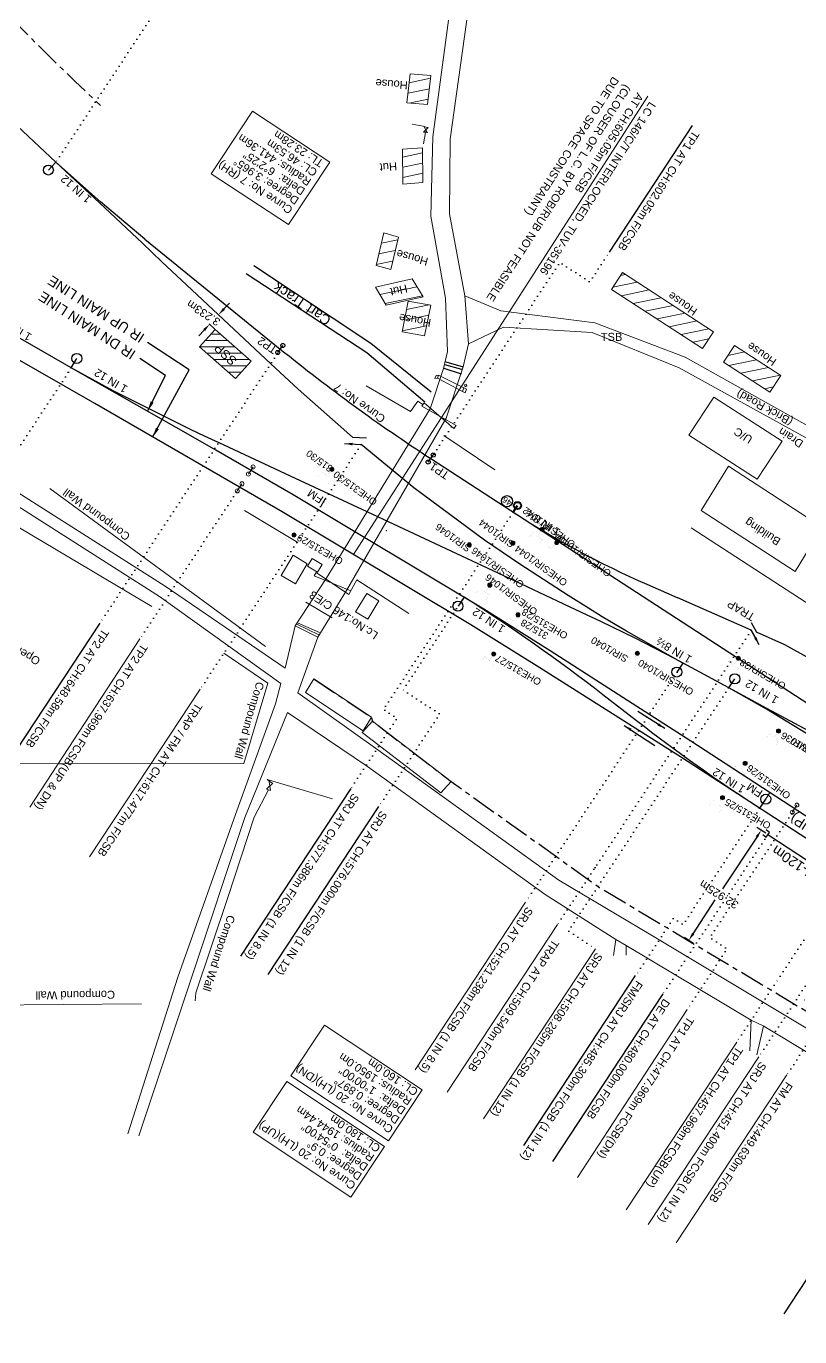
# Model space of a CAD drawing. Header units: metres. Extents: x 631378 to 636314, y 3386087 to 3390005.
# Drawn here: x 631911.5 to 632104.8, y 3388874.6 to 3389202.2 of the extents above; entities that cross this region are included whole.
import ezdxf
from ezdxf.enums import TextEntityAlignment as Align

# ---------------------------------------------------------------- set-up
doc = ezdxf.new("R2010")
doc.units = ezdxf.units.M
doc.header["$MEASUREMENT"] = 0
doc.linetypes.add('CENTER', pattern=[2, 1.25, -0.25, 0.25, -0.25])
doc.linetypes.add('DOT', pattern=[0.25, 0, -0.25])
doc.layers.get('Defpoints').update_dxf_attribs({"color": 5, "lineweight": 0})
for name, color, linetype, lineweight in [('Arch', 7, 'Continuous', 0), ('BUILDING_UNDER_CONS', 7, 'Continuous', 13), ('Cart Track', 34, 'Continuous', 0), ('Compound Wall', 7, 'Continuous', 13), ('DFCC BOUNDARY', 6, 'CENTER', 0), ('ELEVATION', 7, 'Continuous', 0), ('Exg track', 7, 'Continuous', 0), ('Existing Curves', 7, 'Continuous', 0), ('Existing IR Track', 7, 'Continuous', 0), ('flow direction', 7, 'Continuous', 0), ('Gate', 7, 'Continuous', 13), ('Govt buliding', 7, 'Continuous', 13), ('Grill', 7, 'Continuous', 13), ('Hut', 7, 'Continuous', 13), ('LC DETAILS IN PLAN', 7, 'Continuous', 0), ('OHE MAST', 7, 'Continuous', 0), ('Pavers', 7, 'Continuous', 0), ('Religious_Place', 7, 'Continuous', 13), ('Residential Building Pucca', 7, 'Continuous', 13), ('Residential Building Semipucca', 7, 'Continuous', 13), ('RESIDENTIAL_BL_PUC', 7, 'Continuous', 13), ("SIRHIND STN SRJ's", 7, 'Continuous', 0), ('Subroad Edge', 7, 'Continuous', 0), ('Text', 7, 'Continuous', 13)]:
    doc.layers.add(name, color=color, linetype=linetype, lineweight=lineweight)
for name, color, linetype in [('Cut & Conn', 190, 'Continuous'), ('Cut & Conn curves up', 192, 'Continuous'), ('Dimension', 10, 'Continuous'), ('IR PROPOSALS', 190, 'Continuous'), ('NEW SIRHINDH STN.', 10, 'Continuous'), ('PROPOSED ROAD', 10, 'Continuous')]:
    doc.layers.add(name, color=color, linetype=linetype)
doc.styles.add('ARIAL', font='arial.ttf')
doc.styles.get("Standard").update_dxf_attribs({"font": 'arial.ttf'})
doc.styles.add('Style-Arial', font='arial.ttf')
doc.styles.add('Text', font='arial.ttf', dxfattribs={"height": 2})
doc.dimstyles.new('ISO-25', dxfattribs={"dimtxt": 2.5, "dimasz": 2.5, "dimexe": 1.25, "dimexo": 0.625, "dimtad": 1, "dimtxsty": 'Standard', "dimcen": 2.5, "dimadec": 0, "dimazin": 0, "dimtfac": 1, "dimtmove": 0, "dimatfit": 3, "dimfxl": 1, "dimarcsym": 0})
doc.dimstyles.get("Standard").update_dxf_attribs({"dimtxt": 2.5, "dimasz": 2.5, "dimexe": 0.18, "dimexo": 0.0625, "dimgap": 0.09, "dimtad": 0, "dimtih": 1, "dimtoh": 1, "dimdec": 3, "dimzin": 0, "dimdsep": 46, "dimtxsty": 'Standard', "dimcen": 0.09, "dimaunit": 1, "dimadec": 4, "dimazin": 0, "dimtfac": 1, "dimtdec": 3, "dimtofl": 0, "dimtmove": 0, "dimatfit": 3, "dimfxl": 1, "dimtolj": 1, "dimtzin": 0, "dimarcsym": 0})
doc.dimstyles.new('Standard$0', dxfattribs={"dimscale": 15, "dimtxt": 0.18, "dimasz": 0.18, "dimexe": 0.18, "dimexo": 0.0625, "dimgap": 0.09, "dimtad": 1, "dimtih": 1, "dimtoh": 1, "dimzin": 0, "dimdsep": 46, "dimtxsty": 'Standard', "dimcen": -0.09, "dimclrd": 256, "dimclre": 256, "dimclrt": 256, "dimadec": 0, "dimazin": 0, "dimtfac": 1, "dimtofl": 0, "dimtmove": 0, "dimatfit": 3, "dimfxl": 1, "dimtolj": 1, "dimtzin": 0, "dimlwd": -1, "dimlwe": -1, "dimarcsym": 0})
pattern_1 = [(191.65833, (633409.1353, 3388124.0195), (0.5051877, -2.448425), [])]

# ---------------------------------------------------------------- blocks, each defined once
blk = doc.blocks.new('GT')
at = {"layer": 'Gate'}
for p, q in [((-0.5, -0.5), (-0.5, 0.5)), ((-0.5, 0.5), (0.5, -0.5)), ((0.5, 0.5), (0.5, -0.5))]:
    blk.add_line(p, q, dxfattribs=at)
at = {"layer": 'Gate', "flags": 128}
blk.add_lwpolyline([(0.5, 0.5), (-0.5, -0.5)], dxfattribs=at)
blk = doc.blocks.new('OHE MAST')
h = blk.add_hatch(color=256)
edge = h.paths.add_edge_path()
edge.add_arc((0, 0), 0.514, 0, 360)
at = {"const_width": 0.01, "flags": 128}
for points in [[(1.5, 3.5), (1.5, 2), (-1.5, 2), (-1.5, 3.5)], [(0, 2), (0, 0)]]:
    blk.add_lwpolyline(points, dxfattribs=at)
blk.add_circle((0, 0), 0.514)
blk = doc.blocks.new('C&C')
at = {"layer": 'Cut & Conn', "linetype": 'Continuous', "lineweight": 25}
blk.add_line((634964.6, 3387293.5), (634968.4, 3387302.3), dxfattribs=at)
for centre in [(634964.6, 3387293.5), (634968.4, 3387302.3)]:
    blk.add_circle(centre, 2.25, dxfattribs=at)
blk = doc.blocks.new('srj')
at = {"layer": 'IR PROPOSALS', "linetype": 'Continuous', "lineweight": 40}
blk.add_line((-109.52, -16.34), (-109.52, -14.38), dxfattribs=at)
blk.add_circle((-109.52, -14.38), 0.899, dxfattribs=at)
blk = doc.blocks.new('*D508')
at = {"color": 0, "lineweight": -2, "transparency": 16777216}
for p, q in [((632094.07, 3388999.48), (632085.53, 3388986.5)), ((632096.31, 3389000.41), (632094.13, 3389001.84)), ((632078.18, 3388975.32), (632083.72, 3388983.75)), ((632078.21, 3388972.9), (632076.03, 3388974.33))]:
    blk.add_line(p, q, dxfattribs=at)
at = {"color": 0, "transparency": 16777216}
for points in [[(632093.79, 3388999.67), (632094.35, 3388999.3), (632095.17, 3389001.15)], [(632077.9, 3388975.5), (632078.46, 3388975.13), (632077.08, 3388973.65)]]:
    blk.add_solid(points, dxfattribs=at)
at = {"layer": 'Defpoints', "color": 0, "transparency": 16777216}
for p in [(632096.83, 3389000.06), (632077.08, 3388973.65), (632078.73, 3388972.56)]:
    blk.add_point(p, dxfattribs=at)
at = {"color": 0, "lineweight": 13, "transparency": 16777216, "insert": (632084.63, 3388985.12), "char_height": 2, "attachment_point": 5, "rotation": 147.6583}
blk.add_mtext('32.925m', dxfattribs=at)
blk = doc.blocks.new('*D513')
at = {"layer": 'Defpoints', "color": 0, "transparency": 16777216}
for p in [(631959.56, 3389130.03), (631958.74, 3389126.37), (631960.95, 3389128.73)]:
    blk.add_point(p, dxfattribs=at)
at = {"layer": 'Dimension', "color": 0, "lineweight": -2, "transparency": 16777216}
for p, q in [((631960.93, 3389131.49), (631962.3, 3389132.95)), ((631960.86, 3389128.81), (631959.47, 3389130.12)), ((631958.65, 3389126.45), (631957.26, 3389127.76)), ((631955.98, 3389126.22), (631954.61, 3389124.76))]:
    blk.add_line(p, q, dxfattribs=at)
at = {"layer": 'Dimension', "color": 0, "transparency": 16777216}
for points in [[(631961.17, 3389131.27), (631960.68, 3389131.72), (631959.56, 3389130.03)], [(631956.22, 3389125.99), (631955.74, 3389126.44), (631957.35, 3389127.68)]]:
    blk.add_solid(points, dxfattribs=at)
at = {"layer": 'Dimension', "color": 0, "lineweight": 18, "transparency": 16777216, "insert": (631955.8, 3389130.49), "char_height": 2, "attachment_point": 5, "rotation": 146.6583, "style": 'ARIAL'}
blk.add_mtext('\\A1;3.233m', dxfattribs=at)
blk = doc.blocks.new('TerminatorOpen_0.5')
at = {"color": 0, "linetype": 'ByBlock', "lineweight": -2}
for q in [(-1, 0.25), (-1, 0), (-1, -0.25)]:
    blk.add_line((0, 0), q, dxfattribs=at)

msp = doc.modelspace()

# ---------------------------------------------------------------- hatches: boundary and pattern name
at = {"lineweight": 0}
h = msp.add_hatch(dxfattribs=at)
h.set_pattern_fill('ANSI31', scale=20)
h.set_pattern_definition([(191.65833, (633429.1807, 3388118.324), (0.5051877, -2.448425), [])])
h.paths.add_polyline_path([(632006.6318, 3389182.982), (632011.779, 3389182.598), (632012.647, 3389189.852), (632007.5, 3389190.236)])
at = {"lineweight": 0, "true_color": 0x000000}
h = msp.add_hatch(dxfattribs=at)
h.set_pattern_fill('ANSI31', color=18, scale=20)
h.set_pattern_definition(pattern_1)
h.paths.add_polyline_path([(632005.4282, 3389125.7563), (632011.06, 3389124.747), (632012.629, 3389132.461), (632006.999, 3389133.47)])
h.paths.add_polyline_path([(631998.819, 3389136.915), (632001.495, 3389132.4246), (632010.671, 3389134.531), (632007.989, 3389139.02)])
h.paths.add_polyline_path([(631998.944, 3389142.385), (632002.595, 3389141.361), (632004.509, 3389149.47), (632000.8679, 3389150.5359)])
h.paths.add_polyline_path([(632010.8725, 3389173.042), (632011.297, 3389175.596), (632010.8057, 3389175.665), (632011.3935, 3389176.2545), (632010.8817, 3389177.181), (632010.691, 3389177.214), (632011.49, 3389176.913), (632011.9813, 3389176.844), (632011.3935, 3389176.2545), (632011.796, 3389175.5259), (632011.297, 3389175.596), (632010.8725, 3389173.042, -0.77575797), (632012.1754, 3389171.6084, -0.5211565), (632010.5367, 3389171.5624), (632010.609, 3389163.079), (632005.639, 3389162.716), (632005.565, 3389171.397), (632010.4261, 3389171.752, -0.39432047)])
at = {"lineweight": 0}
h = msp.add_hatch(dxfattribs=at)
h.set_pattern_fill('ANSI31', scale=20)
h.set_pattern_definition(pattern_1)
h.paths.add_polyline_path([(632057.798, 3389136.384), (632080.553, 3389121.615), (632083.2751, 3389125.809), (632060.5201, 3389140.578)])
at = {"lineweight": 0, "true_color": 0x000000}
h = msp.add_hatch(dxfattribs=at)
h.set_pattern_fill('ANSI31', color=18, scale=20)
h.set_pattern_definition(pattern_1)
h.paths.add_polyline_path([(632085.785, 3389118.199), (632097.349, 3389110.678), (632100.0751, 3389114.8695), (632088.5111, 3389122.3905)])
at = {"layer": 'Text'}
h = msp.add_hatch(dxfattribs=at)
h.set_pattern_fill('ANSI31', color=256, scale=0.5, angle=135)
h.set_pattern_definition([(180, (0, 0), (-1e-16, -1.5875), [])])
h.paths.add_polyline_path([(631967.7086, 3389118.4593), (631958.7431, 3389126.3695), (631954.8208, 3389122.0462), (631963.7863, 3389114.136)])
h.paths.add_polyline_path([(631965.218, 3389118.8183), (631959.7708, 3389123.9049), (631957.3888, 3389121.3541), (631962.836, 3389116.2674)], flags=24)

# ---------------------------------------------------------------- linework, layer by layer
at = {"color": 190, "lineweight": 30}
msp.add_line((632197.0712, 3388934.1105), (632096.8222, 3389000.0662), dxfattribs=at)
at = {"layer": 'Arch', "color": 18, "true_color": 0x000000, "flags": 128}
for points in [[(632014.253, 3389114.17), (632013.642, 3389114.076), (632013.952, 3389114.853), (632014.5717, 3389114.9483), (632014.253, 3389114.17)], [(632014.253, 3389114.17), (632013.642, 3389114.076), (632013.952, 3389114.853), (632014.5717, 3389114.9483), (632014.253, 3389114.17)], [(632021.221, 3389110.539), (632020.571, 3389110.872), (632020.913, 3389111.736), (632021.5631, 3389111.403), (632021.221, 3389110.539)], [(632021.221, 3389110.539), (632020.571, 3389110.872), (632020.913, 3389111.736), (632021.5631, 3389111.403), (632021.221, 3389110.539)], [(632021.417, 3389112.692), (632021.591, 3389112.235), (632021.204, 3389112.056), (632021.03, 3389112.513), (632021.417, 3389112.692)], [(632021.417, 3389112.692), (632021.591, 3389112.235), (632021.204, 3389112.056), (632021.03, 3389112.513), (632021.417, 3389112.692)]]:
    msp.add_lwpolyline(points, close=True, dxfattribs=at)
for points in [[(632020.571, 3389110.872), (632014.253, 3389114.17)], [(632020.571, 3389110.872), (632014.253, 3389114.17)], [(632014.5717, 3389114.9483), (632020.913, 3389111.736)], [(632014.5717, 3389114.9483), (632020.913, 3389111.736)]]:
    msp.add_lwpolyline(points, dxfattribs=at)
at = {"layer": 'Arch', "flags": 128}
msp.add_lwpolyline([(631981.428, 3389058.183), (631988.008, 3389054.245)], dxfattribs=at)
at = {"layer": 'BUILDING_UNDER_CONS', "color": 7, "linetype": 'Continuous', "flags": 128}
msp.add_lwpolyline([(632100.451, 3389098.447), (632083.378, 3389109.447), (632077.11, 3389099.946), (632094.183, 3389088.946), (632100.451, 3389098.447)], close=True, dxfattribs=at)
msp.add_lwpolyline([(632100.451, 3389098.447), (632083.378, 3389109.447), (632077.11, 3389099.946), (632094.183, 3389088.946), (632100.451, 3389098.447)], close=True, dxfattribs=at)
at = {"layer": 'Cart Track', "lineweight": 15, "flags": 128}
for points in [[(632011.132, 3389108.201), (631996.591, 3389120.51), (631966.47, 3389140.275)], [(631968.365, 3389142.342), (631997.614, 3389122.959), (632012.699, 3389110.777)]]:
    msp.add_lwpolyline(points, dxfattribs=at)
at = {"layer": 'Compound Wall', "flags": 128}
for points in [[(632007.958, 3389177.687), (632010.691, 3389177.214), (632011.49, 3389176.913)], [(632011.297, 3389175.596), (632010.827, 3389172.768)], [(631942.903, 3389057.134), (631891.712, 3389087.501), (631808.663, 3389134.362), (631748.327, 3389029.844), (631891.236, 3389017.762), (631965.933, 3389017.853)], [(631917.412, 3389086.619), (631971.277, 3389047.079)], [(631960.87, 3389045.418), (631971.858, 3389037.956), (631965.933, 3389017.853)], [(631972.691, 3389013.15), (631971.702, 3389013.868)], [(631971.702, 3389013.868), (631988.012, 3389009.037)], [(631961.906, 3388984.341), (631968.45, 3389004.46), (631972.045, 3389011.262)], [(631953.723, 3388958.55), (631953.903, 3388960.542), (631961.906, 3388984.341)], [(631940.315, 3388957.802), (631901.052, 3388957.431)]]:
    msp.add_lwpolyline(points, dxfattribs=at)
at = {"layer": 'Compound Wall', "color": 7, "flags": 128}
msp.add_lwpolyline([(632128.549, 3389047.041), (632107.801, 3389057.209), (632077.704, 3389076.799)], dxfattribs=at)
msp.add_lwpolyline([(632128.549, 3389047.041), (632107.801, 3389057.209), (632077.704, 3389076.799)], dxfattribs=at)
at = {"layer": 'Cut & Conn curves up', "color": 190, "lineweight": 20}
msp.add_lwpolyline([(631987.3469, 3389168.2236), (631977.0657, 3389152.5701), (631957.7634, 3389165.2503), (631968.0446, 3389180.9039)], close=True, dxfattribs=at)
at = {"layer": 'Cut & Conn curves up', "color": 190, "lineweight": 25}
msp.add_circle((632031.6615, 3389083.4294), 1.3959, dxfattribs=at)
at = {"layer": 'DFCC BOUNDARY', "color": 7, "lineweight": 30, "ltscale": 5, "flags": 128}
msp.add_lwpolyline([(631983.38, 3389039.032), (631997.7807, 3389029.4226), (631998.0481, 3389028.4172), (632017.689, 3389013.381), (632054.7643, 3388986.9088), (632106.6339, 3388955.856), (632154.9467, 3388925.0992), (632230.8669, 3388875.9972), (632261.2753, 3388857.0709), (632290.5359, 3388840.2738), (632385.6616, 3388776.6365), (632400.5735, 3388766.5357), (632397.5375, 3388762.1235), (632395.5364, 3388759.1088), (632389.2973, 3388750.367), (632386.7075, 3388746.9674), (632380.0799, 3388739.4039), (632361.8258, 3388715.063), (632365.1364, 3388712.5802), (632373.8273, 3388706.8724), (632388.4278, 3388697.2834), (632403.5607, 3388687.3436), (632418.7904, 3388677.3402), (632434.5002, 3388667.0345), (632450.2517, 3388656.7014), (632466.7864, 3388645.8571), (632483.3195, 3388635.0137), (632501.7611, 3388622.9148), (632520.2525, 3388610.7831), (632536.8197, 3388599.9238), (632553.3588, 3388589.0829), (632565.8495, 3388580.885), (632578.4671, 3388572.604), (632596.9196, 3388560.5289), (632615.4939, 3388548.3741), (632635.6038, 3388535.295), (632652.8405, 3388523.9973), (632669.9946, 3388512.743), (632686.4084, 3388501.9869), (632696.8068, 3388495.1588), (632732.8678, 3388550.0585), (632815.552, 3388494.313), (632865.8266, 3388462.6693), (632954.7858, 3388408.1832), (633025.1519, 3388369.9037), (633041.098, 3388359.8684), (633041.098, 3388359.8684), (633082.991, 3388330.8222), (633152.5885, 3388273.22), (633202.5468, 3388242.3953), (633264.4413, 3388204.6969), (633318.529, 3388171.7998), (633353.1394, 3388148.7029), (633406.9301, 3388112.3266), (633420.502, 3388103.4378), (633436.8123, 3388092.7008), (633466.2362, 3388073.356), (633479.8402, 3388064.4269), (633497.3225, 3388052.9837), (633504.9828, 3388047.9695)], dxfattribs=at)
at = {"layer": 'DFCC BOUNDARY', "color": 32, "lineweight": 20, "ltscale": 5}
msp.add_arc((632338.0439, 3389619.8237), 598.1861, 213.4408853, 227.0025039, dxfattribs=at)
at = {"layer": 'ELEVATION', "color": 7, "linetype": 'Continuous'}
for points in [[(632083.2751, 3389125.809), (632060.5201, 3389140.578)], [(632080.1944, 3389081.0848), (632087.037, 3389092.1833)], [(632103.6574, 3389065.8274), (632110.3815, 3389076.9804), (632087.037, 3389092.1833)], [(632103.6574, 3389065.8274), (632080.1944, 3389081.0848)]]:
    msp.add_lwpolyline(points, dxfattribs=at)
at = {"layer": 'ELEVATION', "color": 18, "linetype": 'Continuous', "true_color": 0x000000}
msp.add_lwpolyline([(632100.0751, 3389114.8695), (632088.5111, 3389122.3905)], dxfattribs=at)
at = {"layer": 'Exg track', "const_width": 0.3, "flags": 128}
msp.add_lwpolyline([(631986.3734, 3389084.2928), (631985.2013, 3389082.233)], dxfattribs=at)
at = {"layer": 'Existing Curves', "lineweight": 5}
for p, q in [((631967.0245, 3389090.2195), (631968.1919, 3389091.9905)), ((631964.252, 3389086.0053), (631965.4194, 3389087.7763)), ((632102.933, 3389005.688), (632104.1003, 3389007.459))]:
    msp.add_line(p, q, dxfattribs=at)
at = {"layer": 'Existing Curves', "lineweight": 15}
for points in [[(632002.0207, 3388923.5682), (631977.6345, 3388939.7726), (631986.0629, 3388952.4566), (632010.4491, 3388936.2522)], [(631992.6339, 3388909.4782), (631968.2477, 3388925.6826), (631976.6761, 3388938.3666), (632001.0623, 3388922.1622)]]:
    msp.add_lwpolyline(points, close=True, dxfattribs=at)
at = {"layer": 'Existing Curves', "lineweight": 5}
for centre in [(631967.0245, 3389090.2195), (631968.1919, 3389091.9905), (631965.4194, 3389087.7763), (631964.252, 3389086.0053), (632102.933, 3389005.688), (632104.1003, 3389007.459)]:
    msp.add_circle(centre, 0.5, dxfattribs=at)
at = {"layer": 'Existing IR Track', "lineweight": 25}
for p, q in [((631918.914, 3389168.1831), (631917.0441, 3389166.2175)), ((631922.7762, 3389116.7746), (631924.152, 3389119.1129)), ((632075.6343, 3389042.9763), (632074.1044, 3389040.7359)), ((632087.0687, 3389036.7923), (632088.5986, 3389039.0328))]:
    msp.add_line(p, q, dxfattribs=at)
at = {"layer": 'Existing IR Track', "lineweight": 25, "flags": 128}
for points in [[(631918.914, 3389168.1831), (631907.8921, 3389178.5534), (631896.7148, 3389189.736)], [(631941.1499, 3389148.9734), (631930.1104, 3389158.2604), (631918.914, 3389168.1831)], [(631972.6027, 3389117.8086), (631950.3516, 3389138.6669), (631945.4004, 3389143.2853), (631940.5577, 3389147.9356), (631929.8291, 3389158.0151), (631918.914, 3389168.1831)], [(632117.2553, 3388992.0973), (632075.2759, 3389019.3546), (632039.8581, 3389041.8145), (632022.6351, 3389052.541), (631975.5116, 3389080.7616), (631928.6462, 3389107.862), (631885.2207, 3389132.6568), (631870.272, 3389141.1048), (631859.2413, 3389147.4309), (631850.9983, 3389152.1109), (631827.5319, 3389165.5627)], [(632120.3603, 3388995.6049), (632077.6404, 3389023.4441), (632042.4428, 3389046.0532), (632025.9109, 3389056.4508), (631978.2149, 3389085.0394), (631958.8702, 3389096.1914), (631952.0938, 3389100.0722), (631933.0273, 3389110.9402), (631923.9311, 3389116.0951), (631899.045, 3389130.3442), (631887.5684, 3389136.9402), (631883.8246, 3389139.1164), (631877.6655, 3389142.6211), (631875.1965, 3389144.0257), (631852.4158, 3389157.0177)], [(632114.6387, 3389020.3832), (632096.4809, 3389031.4668), (632087.0687, 3389036.7923), (632080.9256, 3389040.1293), (632073.4985, 3389044.1196), (632063.6762, 3389049.2281), (632055.0799, 3389053.3626), (632050.2428, 3389055.6364), (632045.8334, 3389057.7005), (632032.1441, 3389064.2313), (631995.4691, 3389081.3506), (631980.0752, 3389088.5362), (631959.7025, 3389098.0497), (631956.0905, 3389099.7167), (631952.756, 3389101.264), (631933.26, 3389111.032), (631922.7762, 3389116.7746)], [(631993.0238, 3389099.4324), (631979.4824, 3389111.4118), (631972.6027, 3389117.8086)], [(632075.6322, 3389042.9732), (632061.5339, 3389050.9792), (632055.4502, 3389054.5404), (632052.0201, 3389056.6546), (632046.9664, 3389059.8373), (632034.8599, 3389067.7192), (632026.0695, 3389073.732), (632008.348, 3389086.7936), (631995.2195, 3389097.5993)], [(632092.7161, 3389051.2144), (632074.3774, 3389059.2552)], [(632092.682, 3389053.1265), (632093.9718, 3389050.6638)], [(632092.7161, 3389051.2144), (632094.0059, 3389048.7518)], [(632141.1278, 3389022.6898), (632113.4233, 3389040.7137), (632101.1, 3389047.548), (632093.9718, 3389050.6638)], [(632130.7345, 3389013.2248), (632118.8657, 3389019.6629), (632115.2713, 3389021.5779), (632096.5717, 3389031.6523), (632087.0575, 3389036.7987), (632073.503, 3389044.113)]]:
    msp.add_lwpolyline(points, dxfattribs=at)
at = {"layer": 'Existing IR Track', "color": 190, "lineweight": 25}
msp.add_lwpolyline([(632095.5536, 3389000.1084), (632096.3893, 3388999.4855), (632097.2552, 3389000.647), (632096.4126, 3389001.2751)], dxfattribs=at)
at = {"layer": 'Existing IR Track', "lineweight": 25}
for centre in [(631917.0441, 3389166.2175), (631924.152, 3389119.1129), (632074.1044, 3389040.7359), (632088.5986, 3389039.0328)]:
    msp.add_circle(centre, 1.2487, dxfattribs=at)
at = {"layer": 'Govt buliding', "flags": 128}
for points in [[(631978.765, 3389062.74), (631981.738, 3389067.79), (631978.21, 3389069.907), (631975.2206, 3389064.8291), (631978.765, 3389062.74)], [(631984.288, 3389065.682), (631985.456, 3389067.613), (631982.963, 3389069.102), (631981.7948, 3389067.1707), (631984.288, 3389065.682)], [(631993.817, 3389055.806), (631996.598, 3389060.377), (631999.627, 3389058.538), (631996.8454, 3389053.9659), (631993.817, 3389055.806)]]:
    msp.add_lwpolyline(points, close=True, dxfattribs=at)
at = {"layer": 'Grill', "flags": 128}
for points in [[(632010.632, 3389107.587), (632009.399, 3389108.478), (632007.585, 3389105.878), (631996.484, 3389112.24)], [(632015.867, 3389099.832), (632028.622, 3389091.301)], [(631979.412, 3389073.122), (631966.071, 3389081.094)], [(632007.158, 3389055.396), (631994.092, 3389063.768), (631992.387, 3389060.583)]]:
    msp.add_lwpolyline(points, dxfattribs=at)
at = {"layer": 'Hut', "color": 18, "true_color": 0x000000, "flags": 128}
for points in [[(632005.565, 3389171.397), (632010.535, 3389171.76), (632010.609, 3389163.079), (632005.639, 3389162.716), (632005.565, 3389171.397)], [(632005.565, 3389171.397), (632010.535, 3389171.76), (632010.609, 3389163.079), (632005.639, 3389162.716), (632005.565, 3389171.397)], [(631998.819, 3389136.915), (632007.989, 3389139.02), (632010.671, 3389134.531), (632001.495, 3389132.4246), (631998.819, 3389136.915)], [(631998.819, 3389136.915), (632007.989, 3389139.02), (632010.671, 3389134.531), (632001.495, 3389132.4246), (631998.819, 3389136.915)]]:
    msp.add_lwpolyline(points, close=True, dxfattribs=at)
at = {"layer": 'IR PROPOSALS', "linetype": 'Continuous', "lineweight": 30}
for p, q in [((631941.1499, 3389148.9734), (631975.0076, 3389121.4736)), ((632012.6026, 3389094.095), (632220.6023, 3388958.792))]:
    msp.add_line(p, q, dxfattribs=at)
at = {"layer": 'IR PROPOSALS', "color": 7, "linetype": 'DOT', "lineweight": 30, "ltscale": 5, "flags": 128}
msp.add_lwpolyline([(631943.6148, 3389205.703), (631918.914, 3389168.1831)], dxfattribs=at)
at = {"layer": 'IR PROPOSALS', "lineweight": 30, "flags": 128}
for points in [[(632057.2371, 3389145.702), (632078.0462, 3389177.3307)], [(631929.9105, 3389052.9285), (631906.7863, 3389017.7809)]]:
    msp.add_lwpolyline(points, dxfattribs=at)
at = {"layer": 'IR PROPOSALS', "linetype": 'DOT', "lineweight": 30, "ltscale": 5, "flags": 128}
for points in [[(632012.6026, 3389094.095), (632044.8829, 3389143.1593), (632052.3374, 3389138.2548), (632057.2371, 3389145.702)], [(631975.0076, 3389121.4736), (631929.9105, 3389052.9285)], [(631995.2195, 3389097.5993), (631984.855, 3389081.8457)], [(632033.2155, 3389080.6864), (632000.7837, 3389031.3918), (632004.1754, 3389029.1604), (631992.654, 3389011.6484)], [(632020.541, 3389058.8357), (632005.696, 3389036.2722), (632014.8506, 3389030.2493), (631999.6042, 3389007.0757)], [(632094.7978, 3389006.679), (632075.6847, 3388977.6282), (632073.2725, 3388979.2152), (632063.8104, 3388964.8333)], [(632096.8222, 3389000.0662), (632070.6718, 3388960.319)]]:
    msp.add_lwpolyline(points, dxfattribs=at)
at = {"layer": 'IR PROPOSALS', "color": 18, "linetype": 'DOT', "lineweight": 30, "ltscale": 5, "true_color": 0x000000, "flags": 128}
for points in [[(631922.7762, 3389116.7746), (631895.6155, 3389075.4918)], [(631964.8357, 3389086.8908), (631939.9103, 3389049.0055)], [(631985.7873, 3389083.2629), (631954.9788, 3389036.4356)], [(632092.7161, 3389051.2144), (632053.6743, 3388991.8732), (632053.6743, 3388991.8732), (632044.3206, 3388977.656)], [(632075.6276, 3389042.9665), (632036.3101, 3388983.2061)], [(632087.0535, 3389036.8009), (632047.0415, 3388975.9849), (632053.7672, 3388971.5599)], [(632103.5919, 3389006.5323), (632082.348, 3388974.3984), (632086.6662, 3388971.5574), (632076.6929, 3388956.3986)], [(632137.9252, 3389007.3121), (632106.004, 3388958.7937), (632111.531, 3388955.1573), (632101.5578, 3388939.9985)], [(632117.7177, 3388991.7702), (632099.1022, 3388963.4758), (632099.1022, 3388963.4758), (632089.059, 3388948.2107)], [(632123.264, 3388988.1566), (632094.5941, 3388944.58)]]:
    msp.add_lwpolyline(points, dxfattribs=at)
at = {"layer": 'IR PROPOSALS', "linetype": 'Continuous', "lineweight": 30}
msp.add_lwpolyline([(631993.0238, 3389099.4324), (631996.537, 3389099.2495)], dxfattribs=at)
at = {"layer": 'IR PROPOSALS', "lineweight": 30}
msp.add_lwpolyline([(632033.2155, 3389080.6864), (632033.2155, 3389080.6864, 0.04089962), (632066.6054, 3389062.663), (632074.3774, 3389059.2552)], format="xyb", dxfattribs=at)
at = {"layer": 'IR PROPOSALS', "linetype": 'Continuous', "lineweight": 30}
msp.add_lwpolyline([(632094.7978, 3389006.679, -0.02137235), (632064.0517, 3389028.5205), (632055.6239, 3389035.0667, 0.02402624), (632020.9344, 3389059.4337)], format="xyb", dxfattribs=at)
at = {"layer": 'IR PROPOSALS', "color": 190, "lineweight": 30, "flags": 128}
for points in [[(631992.654, 3389011.6484), (631965.0547, 3388969.6991)], [(631972.005, 3388965.1264), (631999.6042, 3389007.0757)], [(632035.8814, 3388922.342), (632063.8104, 3388964.8333)], [(632043.0923, 3388918.3567), (632070.6718, 3388960.319)], [(632100.8937, 3388880.328), (632128.4745, 3388922.2895)]]:
    msp.add_lwpolyline(points, dxfattribs=at)
at = {"layer": 'IR PROPOSALS', "lineweight": 30, "const_width": 0.3, "flags": 128}
msp.add_lwpolyline([(632097.2879, 3389010.4803), (632095.6937, 3389008.0581)], dxfattribs=at)
at = {"layer": 'IR PROPOSALS', "linetype": 'Continuous', "lineweight": 30}
msp.add_arc((632253.2677, 3389464.0666), 441.36, 230.915881, 236.95615, dxfattribs=at)
at = {"layer": 'LC DETAILS IN PLAN', "lineweight": 13, "flags": 128}
msp.add_lwpolyline([(631993.2716, 3389070.1258), (632066.8908, 3389184.6701)], dxfattribs=at)
at = {"layer": 'Pavers'}
msp.add_point((632001.516, 3389076.1), dxfattribs=at)
at = {"layer": 'PROPOSED ROAD', "color": 18, "ltscale": 5, "true_color": 0x000000, "flags": 128}
for points in [[(632011.132, 3389108.201), (631996.591, 3389120.51), (631966.47, 3389140.275)], [(631968.365, 3389142.342), (631997.614, 3389122.959), (632012.699, 3389110.777)], [(632015.911, 3389116.715), (632020.241, 3389115.268)], [(632020.404, 3389116.352), (632016.144, 3389117.505)], [(632016.371, 3389118.276), (632020.676, 3389117.024)]]:
    msp.add_lwpolyline(points, dxfattribs=at)
at = {"layer": 'Religious_Place', "flags": 128}
for points in [[(631995.722, 3389026.034), (631981.322, 3389035.643), (631983.38, 3389039.032), (631997.7807, 3389029.4226), (631995.722, 3389026.034)], [(632017.689, 3389013.381), (632015.135, 3389010.56), (631995.494, 3389025.596), (631998.0481, 3389028.4172), (632017.689, 3389013.381)]]:
    msp.add_lwpolyline(points, close=True, dxfattribs=at)
at = {"layer": 'Residential Building Pucca', "color": 18, "true_color": 0x000000, "flags": 128}
msp.add_lwpolyline([(632004.509, 3389149.47), (632002.595, 3389141.361), (631998.944, 3389142.385), (632000.8679, 3389150.5359), (632004.509, 3389149.47)], close=True, dxfattribs=at)
msp.add_lwpolyline([(632004.509, 3389149.47), (632002.595, 3389141.361), (631998.944, 3389142.385), (632000.8679, 3389150.5359), (632004.509, 3389149.47)], close=True, dxfattribs=at)
at = {"layer": 'Residential Building Semipucca', "flags": 128}
msp.add_lwpolyline([(632007.5, 3389190.236), (632012.647, 3389189.852), (632011.779, 3389182.598), (632006.6318, 3389182.982), (632007.5, 3389190.236)], close=True, dxfattribs=at)
at = {"layer": 'Residential Building Semipucca', "color": 18, "true_color": 0x000000, "flags": 128}
for points in [[(632007.5, 3389190.236), (632012.647, 3389189.852), (632011.779, 3389182.598), (632006.6318, 3389182.982), (632007.5, 3389190.236)], [(632006.999, 3389133.47), (632012.629, 3389132.461), (632011.06, 3389124.747), (632005.4282, 3389125.7563), (632006.999, 3389133.47)], [(632006.999, 3389133.47), (632012.629, 3389132.461), (632011.06, 3389124.747), (632005.4282, 3389125.7563), (632006.999, 3389133.47)]]:
    msp.add_lwpolyline(points, close=True, dxfattribs=at)
at = {"layer": 'RESIDENTIAL_BL_PUC', "color": 7, "linetype": 'Continuous', "flags": 128}
msp.add_lwpolyline([(632083.2751, 3389125.809), (632080.553, 3389121.615), (632057.798, 3389136.384), (632060.5201, 3389140.578)], dxfattribs=at)
msp.add_lwpolyline([(632083.2751, 3389125.809), (632080.553, 3389121.615), (632057.798, 3389136.384), (632060.5201, 3389140.578)], dxfattribs=at)
at = {"layer": 'RESIDENTIAL_BL_PUC', "color": 18, "linetype": 'Continuous', "true_color": 0x000000, "flags": 128}
msp.add_lwpolyline([(632100.0751, 3389114.8695), (632097.349, 3389110.678), (632085.785, 3389118.199), (632088.5111, 3389122.3905)], dxfattribs=at)
msp.add_lwpolyline([(632100.0751, 3389114.8695), (632097.349, 3389110.678), (632085.785, 3389118.199), (632088.5111, 3389122.3905)], dxfattribs=at)
at = {"layer": "SIRHIND STN SRJ's", "color": 190, "lineweight": 25}
for p, q in [((632020.9449, 3389059.4273), (632019.415, 3389057.1868)), ((632094.8071, 3389006.6729), (632096.3195, 3389008.9248))]:
    msp.add_line(p, q, dxfattribs=at)
at = {"layer": "SIRHIND STN SRJ's", "lineweight": 13, "flags": 128}
for points in [[(631939.9103, 3389049.0055), (631912.449, 3389006.9539)], [(631954.9788, 3389036.4356), (631944.8477, 3389021.0671), (631927.3419, 3388994.5111)], [(632036.3101, 3388983.2061), (632008.7363, 3388941.2954)], [(632044.3206, 3388977.656), (632016.7213, 3388935.7067)], [(632053.7672, 3388971.5599), (632025.7964, 3388929.0457)], [(632076.6929, 3388956.3986), (632049.2369, 3388914.3551)], [(632089.059, 3388948.2107), (632061.4236, 3388906.2852)], [(632094.5941, 3388944.58), (632066.959, 3388902.6544)], [(632073.9324, 3388898.0664), (632101.5578, 3388939.9985)]]:
    msp.add_lwpolyline(points, dxfattribs=at)
at = {"layer": "SIRHIND STN SRJ's", "color": 190, "lineweight": 25}
for centre in [(632019.4045, 3389057.1932), (632096.3195, 3389008.9248)]:
    msp.add_circle(centre, 1.2487, dxfattribs=at)
at = {"layer": 'Subroad Edge', "lineweight": 15, "flags": 128}
for points in [[(631986.438, 3389064.149), (632012.491, 3389106.55), (632015.751, 3389116.631), (632016.758, 3389120.894), (632016.328, 3389134.167), (632012.65, 3389154.725), (632013.161, 3389174.536), (632019.114, 3389219.231), (632021.017, 3389231.541), (632022.658, 3389247.789), (632022.761, 3389249.337), (632022.848, 3389258.364), (632021.829, 3389278.86), (632022.77, 3389294.795)], [(631991.56, 3389061.128), (632016.497, 3389104.181), (632020.668, 3389117.017), (632022.01, 3389122.784), (632021.081, 3389134.735), (632017.283, 3389155.266), (632017.436, 3389173.968), (632023.653, 3389218.16), (632025.85, 3389231.303), (632027.23, 3389247.219), (632026.833, 3389249.72), (632027.416, 3389258.797), (632026.726, 3389278.607), (632026.598, 3389294.115)], [(631823.319, 3389134.122), (631867.291, 3389109.497), (631905.091, 3389088.389), (631946.26, 3389062.213), (631976.222, 3389041.687), (631978.702, 3389052.295), (631986.443, 3389064.139)], [(632261.5456, 3389003.2734), (632249.71, 3389009.515), (632218.644, 3389028.516), (632192.266, 3389045.819), (632157.13, 3389068.655), (632127.541, 3389088.339), (632108.201, 3389101.561), (632076.183, 3389119.455), (632053.624, 3389128.037), (632030.112, 3389130.999), (632021.081, 3389134.735)], [(631936.8748, 3388925.2887), (631949.383, 3388964.42), (631963.79, 3389005.133), (631973.836, 3389032.801), (631975.136, 3389037.845), (631944.815, 3389059.609), (631903.578, 3389085.867), (631866.869, 3389105.642), (631822.401, 3389131.356)], [(632022.01, 3389122.784), (632030.818, 3389126.922), (632052.908, 3389125.599), (632074.708, 3389116.792), (632107.029, 3389098.925), (632125.778, 3389086.563), (632155.726, 3389066.304), (632189.579, 3389044.331), (632190.802, 3389043.642), (632216.693, 3389026.212), (632248.325, 3389006.943), (632264.0283, 3388998.8665)], [(631991.554, 3389061.129), (631984.346, 3389049.415), (631979.366, 3389035.562)], [(631978.691, 3389052.283), (631984.358, 3389049.416)], [(631984.609, 3389050.042), (631979.109, 3389052.662)], [(631979.335, 3389053.031), (631984.772, 3389050.588)], [(632203.259, 3388890.375), (632146.849, 3388926.38), (632110.885, 3388949.008), (632067.61, 3388975.04), (632044.587, 3388988.72), (631999.347, 3389021.249), (631979.366, 3389035.562)], [(632200.8057, 3388886.849), (632145.475, 3388922.517), (632108.83, 3388944.404), (632095.657, 3388952.283), (632092.644, 3388953.716), (632061.415, 3388972.367), (632058.893, 3388973.849), (632041.177, 3388985.143), (631996.815, 3389017.129), (631976.823, 3389030.651), (631966.131, 3389004.391), (631952.526, 3388963.507), (631939.6523, 3388924.8196)], [(632058.233, 3388969.864), (632058.881, 3388973.849)], [(632061.473, 3388969.949), (632061.415, 3388972.367)], [(632092.35, 3388946.034), (632092.644, 3388953.716)], [(632094.0907, 3388945.052), (632095.743, 3388952.224)]]:
    msp.add_lwpolyline(points, dxfattribs=at)
at = {"layer": 'Subroad Edge', "color": 18, "lineweight": 15, "true_color": 0x000000, "flags": 128}
for points in [[(632015.911, 3389116.715), (632020.241, 3389115.268)], [(632020.404, 3389116.352), (632016.144, 3389117.505)], [(632016.371, 3389118.276), (632020.676, 3389117.024)]]:
    msp.add_lwpolyline(points, dxfattribs=at)
at = {"layer": 'Text', "lineweight": 18}
msp.add_lwpolyline([(631967.7086, 3389118.4593), (631958.7431, 3389126.3695), (631954.8208, 3389122.0462), (631963.7863, 3389114.136)], close=True, dxfattribs=at)

# ---------------------------------------------------------------- block references
at = {"color": 2, "lineweight": 0, "rotation": 326.5311546721663}
msp.add_blockref('srj', (632133.5836, 3389033.9184), dxfattribs=at)
at = {"layer": 'Gate'}
for p, xscale, zscale, rotation in [((632011.3935, 3389176.2545), 1.331066489503155, 1.153718548651774, 82), ((632014.6695, 3389104.7965), 9.815965871914571, 3.133044186077588, 324.9999999999999), ((631988.0535, 3389062.882), 9.811141269108225, 3.132274136966338, 332.0000000000001), ((631972.368, 3389012.206), 1.995459846549032, 1.41260746371702, 71.00000000000001)]:
    msp.add_blockref('GT', p, dxfattribs=dict(at, xscale=xscale, zscale=zscale, rotation=rotation))
at = {"layer": 'NEW SIRHINDH STN.', "color": 190, "linetype": 'Continuous', "lineweight": 13, "xscale": 0.2272727272734662, "yscale": 0.2272727272734662, "zscale": 0.2272727272734662, "rotation": 347.5169293695874}
for p in [(324674.0664, 2668673.0318), (324711.6614, 2668645.6532)]:
    msp.add_blockref('C&C', p, dxfattribs=at)
at = {"layer": 'OHE MAST', "color": 2, "lineweight": 13, "rotation": 143.3908318566117}
for p in [(631987.901, 3389091.411), (631978.454, 3389075.001), (632033.105, 3389072.954), (632022.229, 3389072.517), (632027.354, 3389062.452), (632034.411, 3389055.022), (632028.349, 3389045.236), (632064.224, 3389045.409), (632099.504, 3389025.983), (632091.176, 3389017.88), (632085.507, 3389009.301)]:
    msp.add_blockref('OHE MAST', p, dxfattribs=at)
at = {"layer": 'OHE MAST', "color": 2, "rotation": 143.3908318566117}
for p in [(631987.901, 3389091.411), (632040.448, 3389076.375), (631978.454, 3389075.001), (632033.105, 3389072.954), (632044.094, 3389073.089), (632022.229, 3389072.517), (632027.354, 3389062.452), (632034.411, 3389055.022), (632028.349, 3389045.236), (632064.224, 3389045.409), (632089.469, 3389044.173), (632099.504, 3389025.983), (632091.176, 3389017.88), (632085.507, 3389009.301)]:
    msp.add_blockref('OHE MAST', p, dxfattribs=at)

# ---------------------------------------------------------------- texts
at = {"layer": 'Cart Track', "style": 'Text'}
msp.add_text('Cart Track', height=2.5, rotation=146.416725, dxfattribs=at).set_placement((631987.9369, 3389129.2376))
at = {"layer": 'Cut & Conn curves up', "color": 190, "lineweight": 25, "style": 'Style-Arial'}
for s, height, p in [('TP2', 2, (631971.7301, 3389122.3638)), ('TP1', 2, (632014.7409, 3389091.01)), ('46', 1.5, (632031.6864, 3389083.4154))]:
    msp.add_text(s, height=height, rotation=146, dxfattribs=at).set_placement(p, align=Align.MIDDLE_CENTER)
at = {"layer": 'Existing Curves', "lineweight": 0, "insert": (632128.0761, 3388990.8064), "char_height": 2.5, "attachment_point": 7, "rotation": 147.564989, "line_spacing_factor": 0.84, "style": 'Style-Arial'}
msp.add_mtext('Curve No: 20 (UP)', dxfattribs=at)
at = {"layer": 'Existing Curves', "lineweight": 0, "char_height": 2, "attachment_point": 7, "rotation": 146.396266, "line_spacing_factor": 0.84, "style": 'Style-Arial'}
for s, insert, width in [('Curve No: 20 (LH)(DN)\\PDegree: 0.897%%D\\PDelta:  1%%D00\'00"\\PRadius: 1950.0m\\PCL: 160.0m', (632009.6554, 3388936.308), 28.485211), ('Curve No: 20 (LH)(UP)\\PDegree: 0.9%%D\\PDelta:  0%%D54\'00"\\PRadius: 1944.44m\\PCL: 180.0m', (632000.2686, 3388922.218), 28.33105)]:
    msp.add_mtext(s, dxfattribs=dict(at, insert=insert, width=width))
at = {"layer": 'Existing IR Track', "lineweight": 25, "style": 'ARIAL'}
for s, rotation, p in [('1 IN 12', 138.654647, (631927.9856, 3389159.2414)), ('1 IN 12', 149, (631937.0364, 3389112.0427)), ('1 IN 8½', 149, (632078.0799, 3389044.4628)), ('1 IN 12', 149, (632099.7083, 3389034.3036))]:
    msp.add_text(s, height=2, rotation=rotation, dxfattribs=at).set_placement(p)
at = {"layer": 'Existing IR Track', "color": 7, "lineweight": 0, "style": 'ARIAL'}
for s, rotation, p in [('IR UP MAIN LINE', 147.254857, (631917.2787, 3389138.9326)), ('IR DN MAIN LINE', 147, (631914.9857, 3389134.978))]:
    msp.add_text(s, height=2.5, rotation=rotation, dxfattribs=at).set_placement(p, align=Align.MIDDLE_RIGHT)
at = {"layer": 'Existing IR Track', "color": 190, "lineweight": 25, "style": 'ARIAL'}
msp.add_text('1 IN 12', height=2, rotation=149, dxfattribs=at).set_placement((631913.0646, 3389125.0495))
at = {"layer": 'IR PROPOSALS', "lineweight": 18, "style": 'ARIAL'}
for s, height, rotation, p in [('TP1 AT CH:602.05m F/CSB', 2, 237.211122, (632078.1758, 3389176.2192)), ('Curve No: 7', 2, 144.669994, (632001.4657, 3389104.4756)), ('SRJ AT CH:577.386m F/CSB (1 IN 8.5)', 2, 236.60691, (631993.1688, 3389010.5717)), ('OVER RUN LINE-120m', 2.5, 146.704217, (632129.9232, 3388977.2251))]:
    msp.add_text(s, height=height, rotation=rotation, dxfattribs=at).set_placement(p)
at = {"layer": 'IR PROPOSALS', "linetype": 'Continuous', "lineweight": 18, "style": 'ARIAL'}
for s, p in [('1 IN 8½', (632045.2195, 3389076.225)), ('1 IN 12', (632031.4046, 3389052.0096)), ('1 IN 12', (632091.4295, 3389011.9473)), ('FM', (632095.7554, 3389010.9447))]:
    msp.add_text(s, height=2, rotation=146.886898, dxfattribs=at).set_placement(p)
at = {"layer": 'IR PROPOSALS', "color": 190, "lineweight": 18, "style": 'ARIAL'}
for s, rotation, p in [('TP2 AT CH:648.58m F/CSB', 236.24697, (631930.6522, 3389051.701)), ('DE AT CH:480.000m F/CSB', 236.60691, (632070.8369, 3388959.238))]:
    msp.add_text(s, height=2, rotation=rotation, dxfattribs=at).set_placement(p)
at = {"layer": 'IR PROPOSALS', "insert": (631986.0244, 3389168.487), "char_height": 2, "width": 21.498854, "attachment_point": 7, "rotation": 146.704217, "line_spacing_factor": 0.84, "style": 'ARIAL'}
msp.add_mtext('Curve No: 7 (RH)\\PDegree: 3.965%%D\\PDelta:  6%%D2\'25"\\PRadius: 441.36m\\PCL: 46.53m\\PTL: 23.28m', dxfattribs=at)
at = {"layer": 'LC DETAILS IN PLAN', "lineweight": 0, "style": 'ARIAL'}
for s, p in [('DUE TO SPACE CONSTRAINT)', (632058.0935, 3389189.7388)), ('(CLOUSER OF L.C. BY ROB/RUB NOT FEASIBLE', (632061.0744, 3389187.7776)), ('AT CH:605.05m F/CSB', (632064.2042, 3389185.7184)), ('LC 146/C/T INTERLOCKED, TUV-35196', (632067.3051, 3389183.4391))]:
    msp.add_text(s, height=2, rotation=237.102787, dxfattribs=at).set_placement(p)
at = {"layer": 'OHE MAST'}
for s, rotation, p in [('315/30', 144, (631982.2762, 3389096.3901)), ('OHE315/30', 144, (631989.0742, 3389091.1293)), ('OHESIR/1042', 144, (632036.3951, 3389082.1263)), ('SIR/1046', 144, (632014.5646, 3389078.0136)), ('SIR/1044', 144, (632025.447, 3389079.0886)), ('315/29', 150, (631979.8069, 3389075.3286)), ('OHE315/29', 150, (631979.8069, 3389075.3286)), ('OHESIR/1040A', 144, (632044.0532, 3389075.8326)), ('OHESIR/1046', 144, (632023.5808, 3389072.082)), ('OHESIR/1044', 144, (632034.3971, 3389072.5729)), ('SIR/1046', 143.398724, (632027.0423, 3389065.4046)), ('OHESIR/1046', 143.398724, (632027.0423, 3389065.4046)), ('OHE315/28', 150, (632035.9845, 3389056.7238)), ('315/28', 150, (632035.7189, 3389054.0659)), ('SIR/1040', 150, (632053.3004, 3389049.6577)), ('315/27', 150, (632029.368, 3389045.1508)), ('OHE315/27', 150, (632029.368, 3389045.1508)), ('OHESIR/1040', 150, (632065.0582, 3389044.0213)), ('OHESIR/38', 150, (632090.4775, 3389044.1279)), ('SIR/1036', 150, (632100.7718, 3389025.8233)), ('OHESIR/36', 150, (632100.7718, 3389025.8233)), ('315/26', 144, (632092.379, 3389017.7137)), ('OHE315/26', 144, (632092.379, 3389017.7137)), ('315/25', 150, (632086.7289, 3389009.2114)), ('OHE315/25', 150, (632086.7289, 3389009.2114))]:
    msp.add_text(s, height=1.75, rotation=rotation, dxfattribs=at).set_placement(p, align=Align.RIGHT)
at = {"layer": "SIRHIND STN SRJ's", "color": 7, "style": 'ARIAL'}
for s, rotation, p in [('FM', 147.410729, (631985.9986, 3389084.415)), ('TRAP', 149, (632093.8483, 3389055.0575))]:
    msp.add_text(s, height=2, rotation=rotation, dxfattribs=at).set_placement(p)
at = {"layer": "SIRHIND STN SRJ's", "lineweight": 0, "style": 'ARIAL'}
for s, rotation, p in [('TP2 AT CH:637.969m FCSB(UP & DN)', 236.762981, (631940.3251, 3389047.9618)), ('SRJ AT CH:521.238m F/CSB (1 IN 8.5)', 236.60691, (632036.6282, 3388982.2104)), ('TRAP AT CH:509.540m F/CSB', 236.60691, (632043.1359, 3388974.0686)), ('SRJ AT CH:508.285m F/CSB (1 IN 12)', 236.60691, (632054.01, 3388970.7747)), ('TP1 AT CH:477.969m FCSB(DN)', 237, (632076.8581, 3388954.7973)), ('TP1 AT CH:457.969m FCSB(UP)', 236.762981, (632089.0627, 3388947.2966)), ('SRJ AT CH:451.400m FCSB ', 236.762981, (632094.9467, 3388943.5006)), ('FM AT CH:449.630m F/CSB', 236.60691, (632101.5116, 3388938.4459)), ('(1 IN 12)', 236.762981, (632075.2363, 3388913.0198))]:
    msp.add_text(s, height=2, rotation=rotation, dxfattribs=at).set_placement(p)
at = {"layer": "SIRHIND STN SRJ's", "color": 190, "lineweight": 0, "style": 'ARIAL'}
for s, rotation, p in [('SRJ AT CH:576.000m F/CSB (1 IN 12)', 236.887507, (632000.1724, 3389006.2233)), ('FM/SRJ AT CH:485.300m F/CSB (1 IN 12)', 236.762981, (632064.0555, 3388963.7707))]:
    msp.add_text(s, height=2, rotation=rotation, dxfattribs=at).set_placement(p)
at = {"layer": "SIRHIND STN SRJ's", "lineweight": 0, "insert": (631955.6489, 3389032.1338), "char_height": 2, "width": 49.145799, "attachment_point": 1, "rotation": 236.762981, "style": 'ARIAL'}
msp.add_mtext('{\\C190;TRAP} / FM AT CH:617.477m F/CSB', dxfattribs=at)
at = {"layer": 'Subroad Edge', "linetype": 'Continuous'}
msp.add_text('TSB', height=2, dxfattribs=at).set_placement((632055.073, 3389123.512))
at = {"layer": 'Subroad Edge', "linetype": 'Continuous', "style": 'Text'}
msp.add_text('(Brick Road)', height=2, rotation=151.066249, dxfattribs=at).set_placement((632103.2957, 3389103.9215))
at = {"layer": 'Text', "lineweight": 0, "style": 'ARIAL'}
for s, rotation, p in [('House', 175.73326, (632006.9177, 3389188.3849)), ('Hut', 184.177365, (632004.1103, 3389168.1695)), ('House', 164.332727, (632012.1301, 3389144.1815)), ('Compound Wall', 143.719195, (631937.6833, 3389075.0206)), ('Lc.No:146 C/E3', 147.079387, (631999.6449, 3389050.4225)), ('Open Land', 150.565821, (631915.2363, 3389044.0476)), ('Compound Wall', 253.578061, (631969.1065, 3389038.4766)), ('Compound Wall', 251.413514, (631961.8835, 3388980.1647)), ('Compound Wall', 180.541377, (631933.7086, 3388961.0792))]:
    msp.add_text(s, height=2, rotation=rotation, dxfattribs=at).set_placement(p)
at = {"layer": 'Text', "color": 18, "lineweight": 0, "true_color": 0x000000, "style": 'ARIAL'}
for s, rotation, p in [('Hut', 192.92843, (632006.5127, 3389137.6267)), ('House', 169.83941, (632012.8172, 3389128.9344)), ('House', 145.205997, (632099.1871, 3389118.7228))]:
    msp.add_text(s, height=2, rotation=rotation, dxfattribs=at).set_placement(p)
at = {"layer": 'Text', "color": 7, "lineweight": 0, "style": 'ARIAL'}
for s, rotation, p in [('House', 145.205997, (632079.4055, 3389131.3127)), ('U/C', 147.360586, (632093.242, 3389099.3872)), ('Drain', 146.947595, (632105.9214, 3389098.3297))]:
    msp.add_text(s, height=2, rotation=rotation, dxfattribs=at).set_placement(p)
at = {"layer": 'Text'}
msp.add_text('SSP', height=2.25, rotation=136.959978, dxfattribs=at).set_placement((631964.3697, 3389118.7621))
at = {"layer": 'Text', "color": 7}
msp.add_text('Building', height=2, rotation=147.079387, dxfattribs=at).set_placement((632100.2456, 3389073.8943))

# ---------------------------------------------------------------- dimensions: what is measured, and where the dimension line sits
at = {"color": 190, "lineweight": 13}
dim = msp.add_linear_dim(base=(632077.0791, 3388973.645), p1=(632096.8273, 3389000.0641), p2=(632078.7346, 3388972.5562), angle=236.66604, dimstyle='ISO-25', override={"dimtxt": 2, "dimasz": 2, "dimdec": 3, "dimzin": 0, "dimdsep": 46, "dimpost": 'm', "dimtmove": 2}, dxfattribs=at)
dim.commit()
dim.dimension.update_dxf_attribs({"geometry": '*D508', "text_midpoint": (632084.6279, 3388985.1221), "dimtype": 129, "text_rotation": 1})
at = {"layer": 'Dimension', "color": 7, "lineweight": 18}
dim = msp.add_linear_dim(base=(631959.5602, 3389130.0347), p1=(631958.7431, 3389126.3695), p2=(631960.9541, 3389128.7281), angle=46.850363, dimstyle='Standard$0', override={"dimscale": 1, "dimtxt": 2, "dimasz": 2, "dimexe": 0.125, "dimexo": 0.125, "dimgap": 0.125, "dimtih": 0, "dimtoh": 0, "dimdec": 3, "dimzin": 3, "dimpost": 'm', "dimtxsty": 'ARIAL', "dimsah": 1, "dimcen": 0.09, "dimclrd": 0, "dimclre": 0, "dimclrt": 0, "dimaunit": 1, "dimadec": 4, "dimazin": 3, "dimtdec": 3, "dimtmove": 2, "dimatfit": 1, "dimldrblk": 'TerminatorOpen_0.5', "dimfrac": 2, "dimtzin": 11, "dimlwd": 65534, "dimlwe": 65534}, dxfattribs=at)
dim.commit()
dim.dimension.update_dxf_attribs({"geometry": '*D513', "text_midpoint": (631955.8013, 3389130.4948), "dimtype": 129, "text_rotation": 180})

# ---------------------------------------------------------------- leaders
at = {"layer": 'Existing IR Track', "color": 7, "lineweight": 0}
for points in [[(631943.1079, 3389099.4051), (631952.1904, 3389116.2839), (631941.8345, 3389123.1105)], [(631941.85, 3389105.9619), (631946.296, 3389114.858), (631939.8949, 3389119.0776)]]:
    msp.add_leader(points, dimstyle='ISO-25', override={"dimtxt": 3, "dimtad": 0}, dxfattribs=at)
at = {"layer": 'Existing IR Track', "lineweight": 25}
msp.add_leader([(632094.6565, 3389047.5096), (632092.7161, 3389051.2144)], dimstyle='Standard', override={"dimasz": 2}, dxfattribs=at)
at = {"layer": 'flow direction', "lineweight": 0}
for points in [[(632071.1115, 3389026.5928), (632064.3903, 3389030.8317)], [(632060.9637, 3389027.3736), (632068.5737, 3389022.3615)]]:
    msp.add_leader(points, dimstyle='ISO-25', override={"dimtxt": 0.5, "dimasz": 2, "dimtad": 0}, dxfattribs=at)
at = {"layer": 'IR PROPOSALS', "linetype": 'Continuous', "lineweight": 30}
msp.add_leader([(631991.0491, 3389097.8165), (631995.2257, 3389097.599)], dimstyle='Standard', override={"dimasz": 2}, dxfattribs=at)

doc.saveas('drawing.dxf')
